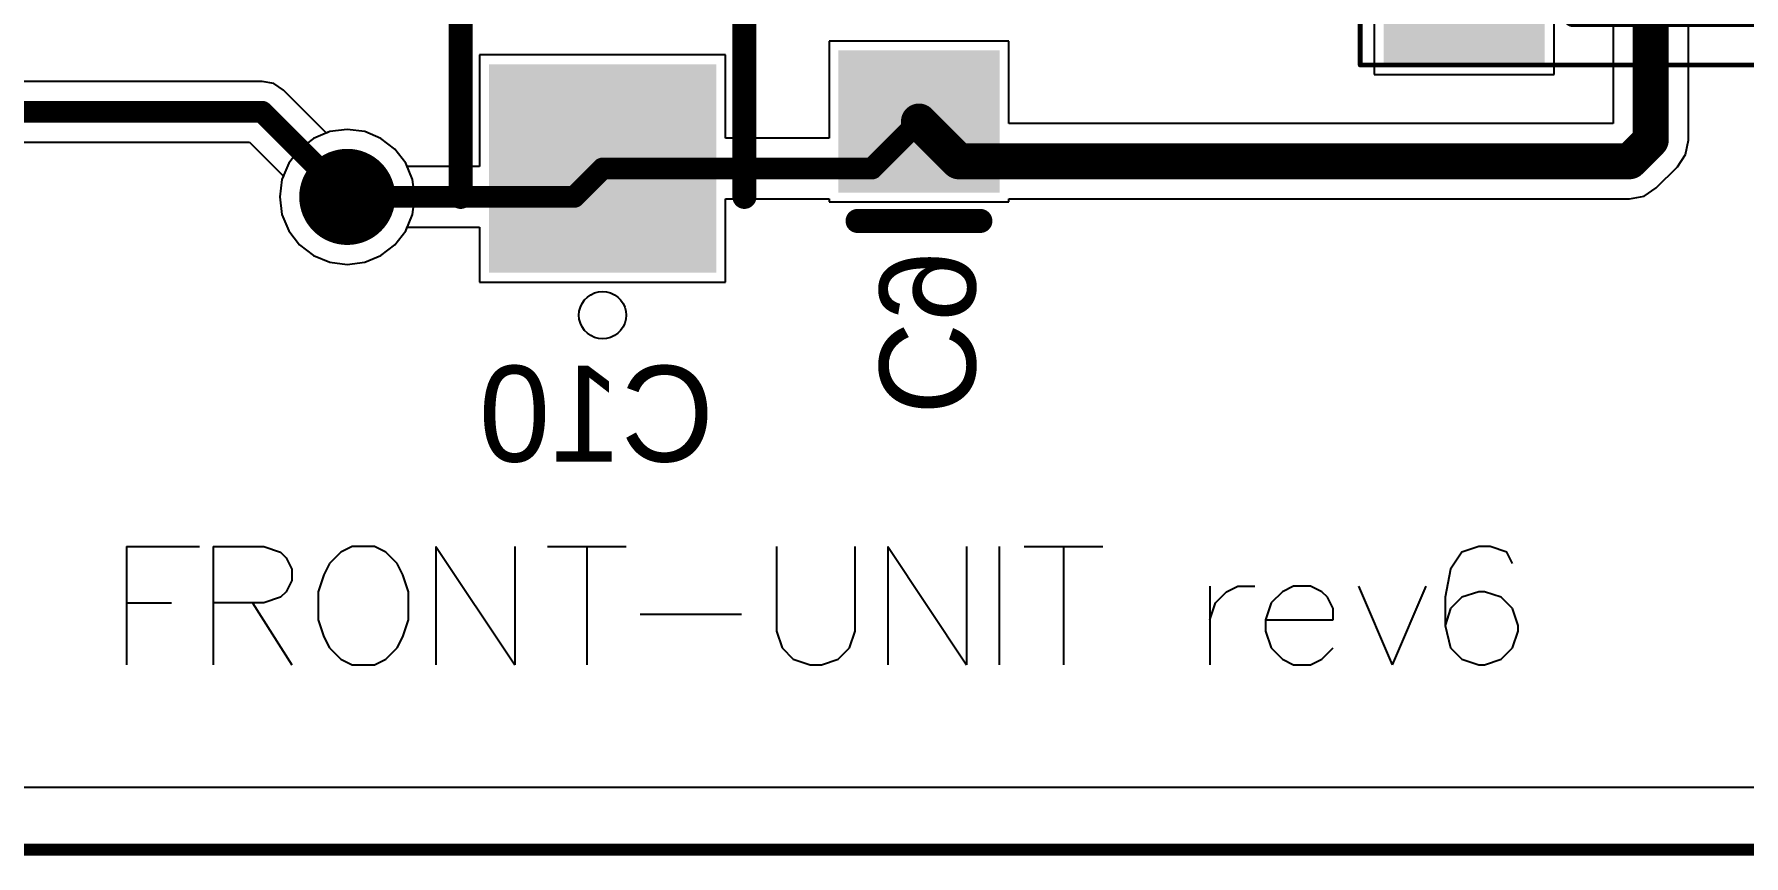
# Model space of a CAD drawing. Header units: millimetres. Extents: x -0.4 to 7.76, y -3.34 to 0.42.
# Drawn here: x 6.29 to 7.001, y -3.037 to -2.695 of the extents above; entities that cross this region are included whole.
import ezdxf

# ---------------------------------------------------------------- set-up
doc = ezdxf.new("R2010")
doc.units = ezdxf.units.MM
doc.header["$MEASUREMENT"] = 0
for name, color, linetype in [('BottomLayer', 5, 'Continuous'), ('BottomOverlay', 54, 'Continuous'), ('BottomPaste', 16, 'Continuous'), ('BottomSolder', 6, 'Continuous'), ('KeepOutLayer', 6, 'Continuous'), ('Mechanical13', 56, 'Continuous'), ('Mechanical15', 56, 'Continuous'), ('MultiLayer', 9, 'Continuous'), ('TopLayer', 1, 'Continuous'), ('TopOverlay', 2, 'Continuous'), ('ViaHoleLayer', 16, 'Continuous')]:
    doc.layers.add(name, color=color, linetype=linetype)

# ---------------------------------------------------------------- blocks, each defined once
blk = doc.blocks.new('HIRO_DM3D_SF_V_B_25')
at = {"layer": 'BottomLayer'}
for points in [[(-0.16437, 0.24705), (-0.19193, 0.24705), (-0.16437, 0.17815), (-0.19193, 0.17815)], [(-0.12106, 0.24705), (-0.14862, 0.24705), (-0.12106, 0.17815), (-0.14862, 0.17815)], [(-0.07776, 0.24705), (-0.10532, 0.24705), (-0.07776, 0.17815), (-0.10532, 0.17815)], [(-0.03445, 0.24705), (-0.06201, 0.24705), (-0.03445, 0.17815), (-0.06201, 0.17815)], [(-0.0187, 0.17815), (0.00886, 0.17815), (-0.0187, 0.24705), (0.00886, 0.24705)], [(0.02461, 0.17815), (0.05217, 0.17815), (0.02461, 0.24705), (0.05217, 0.24705)], [(0.06791, 0.17815), (0.09547, 0.17815), (0.06791, 0.24705), (0.09547, 0.24705)], [(0.11122, 0.17815), (0.13878, 0.17815), (0.11122, 0.24705), (0.13878, 0.24705)], [(-0.25098, 0.17815), (-0.1998, 0.17815), (-0.25098, 0.2372), (-0.1998, 0.2372)], [(0.19193, 0.17815), (0.25098, 0.17815), (0.19193, 0.2372), (0.25098, 0.2372)], [(-0.1939, -0.05807), (0.14075, -0.05807), (-0.1939, 0.02067), (0.14075, 0.02067)], [(-0.21949, -0.06201), (-0.25098, -0.06201), (-0.21949, -0.12106), (-0.25098, -0.12106)], [(0.21949, -0.14469), (0.25098, -0.14469), (0.21949, -0.08957), (0.25098, -0.08957)], [(-0.25098, -0.17028), (-0.1939, -0.17028), (-0.25098, -0.13091), (-0.1939, -0.13091)], [(-0.07776, -0.22343), (0.02067, -0.22343), (-0.07776, -0.14469), (0.02067, -0.14469)], [(0.1998, -0.24311), (0.23917, -0.24311), (0.1998, -0.18209), (0.23917, -0.18209)]]:
    blk.add_solid(points, dxfattribs=at)
at = {"layer": 'BottomOverlay'}
for points, const_width in [([(0.12992, 0.2687, 1), (0.12008, 0.2687, 1)], 0.00984), ([(0.11762, 0.2687, 1), (0.12254, 0.2687, 1)], 0.00492), ([(0.12746, 0.2687, 1), (0.13238, 0.2687, 1)], 0.00492), ([(0.15256, 0.22736, 1), (0.1565, 0.22736, 1)], 0.00394), ([(0.17421, 0.22736, 1), (0.17815, 0.22736, 1)], 0.00394), ([(-0.2372, 0.1624, 1), (-0.23327, 0.1624, 1)], 0.00394), ([(0.23327, 0.1624, 1), (0.2372, 0.1624, 1)], 0.00394), ([(-0.2372, -0.04626, 1), (-0.23327, -0.04626, 1)], 0.00394), ([(0.23327, -0.07382, 1), (0.2372, -0.07382, 1)], 0.00394), ([(0.23327, -0.16043, 1), (0.2372, -0.16043, 1)], 0.00394), ([(0.23327, -0.16634, 1), (0.2372, -0.16634, 1)], 0.00394), ([(-0.2372, -0.18602, 1), (-0.23327, -0.18602, 1)], 0.00394), ([(-0.2372, -0.22343, 1), (-0.23327, -0.22343, 1)], 0.00394), ([(-0.2372, -0.22343, 1), (-0.23327, -0.22343, 1)], 0.00394), ([(0.18209, -0.22343, 1), (0.18602, -0.22343, 1)], 0.00394)]:
    blk.add_lwpolyline(points, format="xyb", close=True, dxfattribs=dict(at, const_width=const_width))
at = {"layer": 'BottomOverlay', "const_width": 0.00787}
for points in [[(0.15453, 0.22736), (0.17618, 0.22736)], [(-0.23524, 0.1624), (-0.23524, -0.04626)], [(0.23524, 0.1624), (0.23524, -0.07382)], [(0.23524, -0.16043), (0.23524, -0.16634)], [(-0.23524, -0.18602), (-0.23524, -0.22343)], [(-0.23524, -0.22343), (0.18406, -0.22343)]]:
    blk.add_lwpolyline(points, dxfattribs=at)
at = {"layer": 'BottomPaste'}
for points in [[(-0.16437, 0.24705), (-0.19193, 0.24705), (-0.16437, 0.17815), (-0.19193, 0.17815)], [(-0.12106, 0.24705), (-0.14862, 0.24705), (-0.12106, 0.17815), (-0.14862, 0.17815)], [(-0.07776, 0.24705), (-0.10532, 0.24705), (-0.07776, 0.17815), (-0.10532, 0.17815)], [(-0.03445, 0.24705), (-0.06201, 0.24705), (-0.03445, 0.17815), (-0.06201, 0.17815)], [(-0.0187, 0.17815), (0.00886, 0.17815), (-0.0187, 0.24705), (0.00886, 0.24705)], [(0.02461, 0.17815), (0.05217, 0.17815), (0.02461, 0.24705), (0.05217, 0.24705)], [(0.06791, 0.17815), (0.09547, 0.17815), (0.06791, 0.24705), (0.09547, 0.24705)], [(0.11122, 0.17815), (0.13878, 0.17815), (0.11122, 0.24705), (0.13878, 0.24705)], [(-0.25098, 0.17815), (-0.1998, 0.17815), (-0.25098, 0.2372), (-0.1998, 0.2372)], [(0.19193, 0.17815), (0.25098, 0.17815), (0.19193, 0.2372), (0.25098, 0.2372)], [(-0.21949, -0.06201), (-0.25098, -0.06201), (-0.21949, -0.12106), (-0.25098, -0.12106)], [(0.21949, -0.14469), (0.25098, -0.14469), (0.21949, -0.08957), (0.25098, -0.08957)], [(-0.25098, -0.17028), (-0.1939, -0.17028), (-0.25098, -0.13091), (-0.1939, -0.13091)], [(0.1998, -0.24311), (0.23917, -0.24311), (0.1998, -0.18209), (0.23917, -0.18209)]]:
    blk.add_solid(points, dxfattribs=at)
at = {"layer": 'BottomSolder'}
for points in [[(-0.16037, 0.25105), (-0.19593, 0.25105), (-0.16037, 0.17415), (-0.19593, 0.17415)], [(-0.11706, 0.25105), (-0.15262, 0.25105), (-0.11706, 0.17415), (-0.15262, 0.17415)], [(-0.07376, 0.25105), (-0.10931, 0.25105), (-0.07376, 0.17415), (-0.10931, 0.17415)], [(-0.03045, 0.25105), (-0.06601, 0.25105), (-0.03045, 0.17415), (-0.06601, 0.17415)], [(-0.0227, 0.17415), (0.01286, 0.17415), (-0.0227, 0.25105), (0.01286, 0.25105)], [(0.02061, 0.17415), (0.05616, 0.17415), (0.02061, 0.25105), (0.05616, 0.25105)], [(0.06391, 0.17415), (0.09947, 0.17415), (0.06391, 0.25105), (0.09947, 0.25105)], [(0.10722, 0.17415), (0.14278, 0.17415), (0.10722, 0.25105), (0.14278, 0.25105)], [(-0.25498, 0.17415), (-0.1958, 0.17415), (-0.25498, 0.2412), (-0.1958, 0.2412)], [(0.18793, 0.17415), (0.25498, 0.17415), (0.18793, 0.2412), (0.25498, 0.2412)], [(-0.21549, -0.05801), (-0.25498, -0.05801), (-0.21549, -0.12506), (-0.25498, -0.12506)], [(0.21549, -0.14869), (0.25498, -0.14869), (0.21549, -0.08557), (0.25498, -0.08557)], [(-0.25498, -0.17428), (-0.1899, -0.17428), (-0.25498, -0.12691), (-0.1899, -0.12691)], [(0.1958, -0.24711), (0.24317, -0.24711), (0.1958, -0.17809), (0.24317, -0.17809)]]:
    blk.add_solid(points, dxfattribs=at)
at = {"layer": 'Mechanical13', "const_width": 0.00394}
for points in [[(-0.23524, 0.22736), (-0.23524, -0.22343)], [(-0.23524, 0.22736), (0.23524, 0.22736)], [(0.23524, 0.22736), (0.23524, -0.22343)], [(-0.23524, -0.22343), (0.23524, -0.22343)]]:
    blk.add_lwpolyline(points, dxfattribs=at)
at = {"layer": 'Mechanical13', "const_width": 0.00197}
for points in [[(-0.23622, 0.22736, 1), (-0.23425, 0.22736, 1)], [(-0.23622, 0.22736, 1), (-0.23425, 0.22736, 1)], [(0.23425, 0.22736, 1), (0.23622, 0.22736, 1)], [(0.23425, 0.22736, 1), (0.23622, 0.22736, 1)], [(-0.23622, -0.22343, 1), (-0.23425, -0.22343, 1)], [(-0.23622, -0.22343, 1), (-0.23425, -0.22343, 1)], [(0.23425, -0.22343, 1), (0.23622, -0.22343, 1)], [(0.23425, -0.22343, 1), (0.23622, -0.22343, 1)]]:
    blk.add_lwpolyline(points, format="xyb", close=True, dxfattribs=at)
at = {"layer": 'Mechanical15'}
for points, const_width in [([(-0.25492, 0.25098), (-0.25492, -0.24705)], 0.00197), ([(-0.25492, 0.25098), (0.25492, 0.25098)], 0.00197), ([(0.25492, 0.25098), (0.25492, -0.24705)], 0.00197), ([(0, 0.01969), (0, -0.01969)], 0.00394), ([(-0.01969, 0), (0.01969, 0)], 0.00394), ([(-0.25492, -0.24705), (0.25492, -0.24705)], 0.00197)]:
    blk.add_lwpolyline(points, dxfattribs=dict(at, const_width=const_width))
for points, const_width in [([(-0.25541, 0.25098, 1), (-0.25443, 0.25098, 1)], 0.000984), ([(-0.25541, 0.25098, 1), (-0.25443, 0.25098, 1)], 0.000984), ([(0.25443, 0.25098, 1), (0.25541, 0.25098, 1)], 0.000984), ([(0.25443, 0.25098, 1), (0.25541, 0.25098, 1)], 0.000984), ([(-0.00098, 0.01969, 1), (0.00098, 0.01969, 1)], 0.00197), ([(-0.02067, 0, 1), (-0.0187, 0, 1)], 0.00197), ([(0.0187, 0, 1), (0.02067, 0, 1)], 0.00197), ([(-0.00098, -0.01969, 1), (0.00098, -0.01969, 1)], 0.00197), ([(-0.25541, -0.24705, 1), (-0.25443, -0.24705, 1)], 0.000984), ([(-0.25541, -0.24705, 1), (-0.25443, -0.24705, 1)], 0.000984), ([(0.25443, -0.24705, 1), (0.25541, -0.24705, 1)], 0.000984), ([(0.25443, -0.24705, 1), (0.25541, -0.24705, 1)], 0.000984)]:
    blk.add_lwpolyline(points, format="xyb", close=True, dxfattribs=dict(at, const_width=const_width))
blk = doc.blocks.new('CAP_0805_B_35')
at = {"layer": 'BottomLayer'}
for points in [[(-0.05511, -0.02953), (-0.00392, -0.02953), (-0.05511, 0.02953), (-0.00392, 0.02953)], [(0.0197, -0.02953), (0.07088, -0.02953), (0.0197, 0.02953), (0.07088, 0.02953)]]:
    blk.add_solid(points, dxfattribs=at)
at = {"layer": 'BottomOverlay', "const_width": 0.01}
blk.add_lwpolyline([(-0.07088, 0.02557), (-0.07088, -0.02557)], dxfattribs=at)
at = {"layer": 'BottomOverlay', "const_width": 0.005}
for points in [[(-0.07338, 0.02557, 1), (-0.06838, 0.02557, 1)], [(-0.07338, -0.02557, 1), (-0.06838, -0.02557, 1)]]:
    blk.add_lwpolyline(points, format="xyb", close=True, dxfattribs=at)
at = {"layer": 'BottomPaste'}
for points in [[(-0.05511, -0.02953), (-0.00392, -0.02953), (-0.05511, 0.02953), (-0.00392, 0.02953)], [(0.0197, -0.02953), (0.07088, -0.02953), (0.0197, 0.02953), (0.07088, 0.02953)]]:
    blk.add_solid(points, dxfattribs=at)
at = {"layer": 'BottomSolder'}
for points in [[(-0.05911, -0.03353), (0.00007, -0.03353), (-0.05911, 0.03353), (0.00007, 0.03353)], [(0.0157, -0.03353), (0.07488, -0.03353), (0.0157, 0.03353), (0.07488, 0.03353)]]:
    blk.add_solid(points, dxfattribs=at)
blk = doc.blocks.new('EEEFC_____B_B_62')
at = {"layer": 'BottomLayer'}
for points in [[(-0.08268, -0.04331), (-0.00394, -0.04331), (-0.08268, 0.04331), (-0.00394, 0.04331)], [(0.03543, -0.04331), (0.11417, -0.04331), (0.03543, 0.04331), (0.11417, 0.04331)]]:
    blk.add_solid(points, dxfattribs=at)
at = {"layer": 'BottomOverlay'}
for p, q in [((-0.11187, 0.00632), (-0.11066, 0.00754)), ((-0.11066, 0.00754), (-0.10925, 0.00852)), ((-0.10925, 0.00852), (-0.1077, 0.00924)), ((-0.1077, 0.00924), (-0.10604, 0.00969)), ((-0.10604, 0.00969), (-0.10433, 0.00984)), ((-0.10433, 0.00984), (-0.10262, 0.00969)), ((-0.10262, 0.00969), (-0.10096, 0.00924)), ((-0.10096, 0.00924), (-0.09941, 0.00852)), ((-0.09941, 0.00852), (-0.098, 0.00754)), ((-0.098, 0.00754), (-0.09679, 0.00632)), ((-0.11417, 0), (-0.11402, 0.00171)), ((-0.11402, -0.00171), (-0.11417, 0)), ((-0.11402, 0.00171), (-0.11358, 0.00337)), ((-0.11358, 0.00337), (-0.11285, 0.00492)), ((-0.11285, 0.00492), (-0.11187, 0.00632)), ((-0.09679, 0.00632), (-0.09581, 0.00492)), ((-0.09581, 0.00492), (-0.09508, 0.00337)), ((-0.09508, 0.00337), (-0.09464, 0.00171)), ((-0.09464, 0.00171), (-0.09449, 0)), ((-0.09449, 0), (-0.09464, -0.00171)), ((-0.09449, 0), (-0.09449, 0)), ((-0.11358, -0.00337), (-0.11402, -0.00171)), ((-0.11285, -0.00492), (-0.11358, -0.00337)), ((-0.11187, -0.00632), (-0.11285, -0.00492)), ((-0.11066, -0.00754), (-0.11187, -0.00632)), ((-0.09679, -0.00632), (-0.098, -0.00754)), ((-0.09581, -0.00492), (-0.09679, -0.00632)), ((-0.09508, -0.00337), (-0.09581, -0.00492)), ((-0.09464, -0.00171), (-0.09508, -0.00337)), ((-0.10925, -0.00852), (-0.11066, -0.00754)), ((-0.1077, -0.00924), (-0.10925, -0.00852)), ((-0.10604, -0.00969), (-0.1077, -0.00924)), ((-0.10433, -0.00984), (-0.10604, -0.00969)), ((-0.10262, -0.00969), (-0.10433, -0.00984)), ((-0.10096, -0.00924), (-0.10262, -0.00969)), ((-0.09941, -0.00852), (-0.10096, -0.00924)), ((-0.098, -0.00754), (-0.09941, -0.00852))]:
    blk.add_line(p, q, dxfattribs=at)
at = {"layer": 'BottomOverlay', "const_width": 0.01}
for points in [[(-0.05512, 0.05906), (0.08661, 0.05906)], [(-0.05512, -0.05906), (0.08661, -0.05906)]]:
    blk.add_lwpolyline(points, dxfattribs=at)
at = {"layer": 'BottomOverlay', "const_width": 0.005}
for points in [[(-0.05762, 0.05906, 1), (-0.05262, 0.05906, 1)], [(0.08411, 0.05906, 1), (0.08911, 0.05906, 1)], [(-0.05762, -0.05906, 1), (-0.05262, -0.05906, 1)], [(0.08411, -0.05906, 1), (0.08911, -0.05906, 1)]]:
    blk.add_lwpolyline(points, format="xyb", close=True, dxfattribs=at)
at = {"layer": 'BottomPaste'}
for points in [[(-0.08268, -0.04331), (-0.00394, -0.04331), (-0.08268, 0.04331), (-0.00394, 0.04331)], [(0.03543, -0.04331), (0.11417, -0.04331), (0.03543, 0.04331), (0.11417, 0.04331)]]:
    blk.add_solid(points, dxfattribs=at)
at = {"layer": 'BottomSolder'}
for points in [[(-0.08668, -0.04731), (0.00006, -0.04731), (-0.08668, 0.04731), (0.00006, 0.04731)], [(0.03143, -0.04731), (0.11817, -0.04731), (0.03143, 0.04731), (0.11817, 0.04731)]]:
    blk.add_solid(points, dxfattribs=at)

msp = doc.modelspace()

# ---------------------------------------------------------------- linework, layer by layer
at = {"layer": 'BottomLayer'}
for p, q in [((6.97841, -2.73889), (6.97841, -2.46646)), ((6.94706, -2.47327), (6.94706, -2.732)), ((6.84765, -2.65248), (6.84765, -2.71154)), ((6.92246, -2.71154), (6.92246, -2.65248)), ((6.57754, -2.70346), (6.47517, -2.70346)), ((6.47517, -2.70346), (6.47517, -2.74988)), ((6.57754, -2.73806), (6.57754, -2.70346)), ((6.69549, -2.6977), (6.62069, -2.6977)), ((6.62069, -2.6977), (6.62069, -2.73806)), ((6.69549, -2.732), (6.69549, -2.6977)), ((6.84765, -2.71154), (6.92246, -2.71154)), ((6.94706, -2.732), (6.69549, -2.732)), ((6.406, -2.73817), (6.40018, -2.74264)), ((6.41278, -2.73536), (6.406, -2.73817)), ((6.42006, -2.73441), (6.41278, -2.73536)), ((6.42733, -2.73536), (6.42006, -2.73441)), ((6.43411, -2.73817), (6.42733, -2.73536)), ((6.43994, -2.74264), (6.43411, -2.73817)), ((6.62069, -2.73806), (6.57754, -2.73806)), ((6.97721, -2.74489), (6.97841, -2.73889)), ((6.40018, -2.74264), (6.39571, -2.74846)), ((6.4444, -2.74846), (6.43994, -2.74264)), ((6.97382, -2.74997), (6.97721, -2.74489)), ((6.39571, -2.74846), (6.3929, -2.75524)), ((6.44499, -2.74988), (6.4444, -2.74846)), ((6.47517, -2.74988), (6.44499, -2.74988)), ((6.96503, -2.75876), (6.97382, -2.74997)), ((6.3929, -2.75524), (6.39194, -2.76252)), ((6.95994, -2.76216), (6.96503, -2.75876)), ((6.39194, -2.76252), (6.3929, -2.7698)), ((6.57754, -2.79795), (6.57754, -2.76335)), ((6.57754, -2.76335), (6.62069, -2.76335)), ((6.62069, -2.76335), (6.62069, -2.76463)), ((6.62069, -2.76463), (6.69549, -2.76463)), ((6.69549, -2.76463), (6.69549, -2.76335)), ((6.69549, -2.76335), (6.95395, -2.76335)), ((6.95395, -2.76335), (6.95994, -2.76216)), ((6.3929, -2.7698), (6.39571, -2.77658)), ((6.4444, -2.77658), (6.44499, -2.77516)), ((6.44499, -2.77516), (6.47517, -2.77516)), ((6.47517, -2.77516), (6.47517, -2.79795)), ((6.39571, -2.77658), (6.40018, -2.7824)), ((6.40018, -2.7824), (6.406, -2.78687)), ((6.43411, -2.78687), (6.43994, -2.7824)), ((6.43994, -2.7824), (6.4444, -2.77658)), ((6.406, -2.78687), (6.41278, -2.78968)), ((6.41278, -2.78968), (6.42006, -2.79063)), ((6.42006, -2.79063), (6.42733, -2.78968)), ((6.42733, -2.78968), (6.43411, -2.78687)), ((6.47517, -2.79795), (6.57754, -2.79795)), ((7.33895, -3.00819), (0.02872, -3.00819))]:
    msp.add_line(p, q, dxfattribs=at)
for points, const_width in [([(6.96273, -2.73889), (6.96273, -2.46646)], 0.015), ([(6.65809, -2.73117), (6.6746, -2.74768)], 0.015), ([(6.63855, -2.75071), (6.65809, -2.73117)], 0.00906), ([(6.95395, -2.74768), (6.96273, -2.73889)], 0.015), ([(6.6746, -2.74768), (6.95395, -2.74768)], 0.015), ([(6.51454, -2.76252), (6.52636, -2.75071)], 0.00906), ([(6.52636, -2.75071), (6.63855, -2.75071)], 0.00906), ([(6.42006, -2.76252), (6.51454, -2.76252)], 0.00906)]:
    msp.add_lwpolyline(points, dxfattribs=dict(at, const_width=const_width))
for points, const_width in [([(6.65434, -2.73117, 1), (6.66184, -2.73117, 1)], 0.0075), ([(6.65583, -2.73117, 1), (6.66035, -2.73117, 1)], 0.00453), ([(6.95898, -2.73889, 1), (6.96648, -2.73889, 1)], 0.0075), ([(6.95898, -2.73889, 1), (6.96648, -2.73889, 1)], 0.0075), ([(6.67085, -2.74768, 1), (6.67835, -2.74768, 1)], 0.0075), ([(6.67085, -2.74768, 1), (6.67835, -2.74768, 1)], 0.0075), ([(6.9502, -2.74768, 1), (6.9577, -2.74768, 1)], 0.0075), ([(6.9502, -2.74768, 1), (6.9577, -2.74768, 1)], 0.0075), ([(6.41006, -2.76252, 1), (6.43006, -2.76252, 1)], 0.02), ([(6.52409, -2.75071, 1), (6.52862, -2.75071, 1)], 0.00453), ([(6.52409, -2.75071, 1), (6.52862, -2.75071, 1)], 0.00453), ([(6.63628, -2.75071, 1), (6.64081, -2.75071, 1)], 0.00453), ([(6.63628, -2.75071, 1), (6.64081, -2.75071, 1)], 0.00453), ([(6.41779, -2.76252, 1), (6.42232, -2.76252, 1)], 0.00453), ([(6.51228, -2.76252, 1), (6.51681, -2.76252, 1)], 0.00453), ([(6.51228, -2.76252, 1), (6.51681, -2.76252, 1)], 0.00453)]:
    msp.add_lwpolyline(points, format="xyb", close=True, dxfattribs=dict(at, const_width=const_width))
at = {"layer": 'KeepOutLayer'}
for const_width in [0.005, 0.000394]:
    msp.add_lwpolyline([(0.00273, -3.03417), (7.36494, -3.03417)], dxfattribs=dict(at, const_width=const_width))
at = {"layer": 'MultiLayer', "const_width": 0.02}
msp.add_lwpolyline([(6.41006, -2.76252, 1), (6.43006, -2.76252, 1)], format="xyb", close=True, dxfattribs=at)
at = {"layer": 'TopLayer'}
for p, q in [((6.38462, -2.71444), (4.72124, -2.71444)), ((6.38946, -2.7154), (6.38462, -2.71444)), ((6.39356, -2.71815), (6.38946, -2.7154)), ((6.41137, -2.73595), (6.39356, -2.71815)), ((4.72124, -2.73973), (6.37938, -2.73973)), ((6.37938, -2.73973), (6.39348, -2.75383)), ((6.41278, -2.73536), (6.41137, -2.73595)), ((6.42006, -2.73441), (6.41278, -2.73536)), ((6.42733, -2.73536), (6.42006, -2.73441)), ((6.43411, -2.73817), (6.42733, -2.73536)), ((6.43994, -2.74264), (6.43411, -2.73817)), ((6.4444, -2.74846), (6.43994, -2.74264)), ((6.39348, -2.75383), (6.3929, -2.75524)), ((6.44721, -2.75524), (6.4444, -2.74846)), ((6.3929, -2.75524), (6.39194, -2.76252)), ((6.44817, -2.76252), (6.44721, -2.75524)), ((6.39194, -2.76252), (6.3929, -2.7698)), ((6.44721, -2.7698), (6.44817, -2.76252)), ((6.3929, -2.7698), (6.39571, -2.77658)), ((6.4444, -2.77658), (6.44721, -2.7698)), ((6.39571, -2.77658), (6.40018, -2.7824)), ((6.40018, -2.7824), (6.406, -2.78687)), ((6.43411, -2.78687), (6.43994, -2.7824)), ((6.43994, -2.7824), (6.4444, -2.77658)), ((6.406, -2.78687), (6.41278, -2.78968)), ((6.41278, -2.78968), (6.42006, -2.79063)), ((6.42006, -2.79063), (6.42733, -2.78968)), ((6.42733, -2.78968), (6.43411, -2.78687)), ((7.2337, -3.00819), (0.02872, -3.00819))]:
    msp.add_line(p, q, dxfattribs=at)
at = {"layer": 'TopLayer', "const_width": 0.00906}
for points in [[(4.68384, -2.72709), (6.38462, -2.72709)], [(6.38462, -2.72709), (6.42006, -2.76252)]]:
    msp.add_lwpolyline(points, dxfattribs=at)
at = {"layer": 'TopLayer'}
for points, const_width in [([(6.38236, -2.72709, 1), (6.38689, -2.72709, 1)], 0.00453), ([(6.38236, -2.72709, 1), (6.38689, -2.72709, 1)], 0.00453), ([(6.41006, -2.76252, 1), (6.43006, -2.76252, 1)], 0.02), ([(6.41779, -2.76252, 1), (6.42232, -2.76252, 1)], 0.00453)]:
    msp.add_lwpolyline(points, format="xyb", close=True, dxfattribs=dict(at, const_width=const_width))
at = {"layer": 'TopOverlay'}
for p, q in [((6.32813, -2.90804), (6.32813, -2.95724)), ((6.32813, -2.90804), (6.35859, -2.90804)), ((6.36421, -2.90804), (6.36421, -2.95724)), ((6.36421, -2.90804), (6.3853, -2.90804)), ((6.3853, -2.90804), (6.39233, -2.91038)), ((6.39233, -2.91038), (6.39467, -2.91273)), ((6.4174, -2.91038), (6.41271, -2.91507)), ((6.42208, -2.90804), (6.4174, -2.91038)), ((6.43145, -2.90804), (6.42208, -2.90804)), ((6.43614, -2.91038), (6.43145, -2.90804)), ((6.44083, -2.91507), (6.43614, -2.91038)), ((6.45699, -2.90804), (6.45699, -2.95724)), ((6.45699, -2.90804), (6.48979, -2.95724)), ((6.48979, -2.90804), (6.48979, -2.95724)), ((6.50338, -2.90804), (6.53618, -2.90804)), ((6.51978, -2.90804), (6.51978, -2.95724)), ((6.59874, -2.90804), (6.59874, -2.94318)), ((6.63154, -2.94318), (6.63154, -2.90804)), ((6.64513, -2.90804), (6.64513, -2.95724)), ((6.64513, -2.90804), (6.67793, -2.95724)), ((6.67793, -2.90804), (6.67793, -2.95724)), ((6.69152, -2.90804), (6.69152, -2.95724)), ((6.70183, -2.90804), (6.73463, -2.90804)), ((6.71823, -2.90804), (6.71823, -2.95724)), ((6.88411, -2.91038), (6.87943, -2.91741)), ((6.89114, -2.90804), (6.88411, -2.91038)), ((6.89583, -2.90804), (6.89114, -2.90804)), ((6.90286, -2.91038), (6.89583, -2.90804)), ((6.9052, -2.91507), (6.90286, -2.91038)), ((6.39467, -2.91273), (6.39701, -2.91741)), ((6.39701, -2.91741), (6.39701, -2.9221)), ((6.41271, -2.91507), (6.41037, -2.91975)), ((6.44317, -2.91975), (6.44083, -2.91507)), ((6.87943, -2.91741), (6.87708, -2.92913)), ((6.39701, -2.9221), (6.39467, -2.92678)), ((6.41037, -2.91975), (6.40802, -2.92678)), ((6.44551, -2.92678), (6.44317, -2.91975)), ((6.77915, -2.92444), (6.77915, -2.95724)), ((6.78618, -2.92678), (6.79086, -2.92444)), ((6.79086, -2.92444), (6.79789, -2.92444)), ((6.81406, -2.92444), (6.80937, -2.92678)), ((6.82109, -2.92444), (6.81406, -2.92444)), ((6.82577, -2.92678), (6.82109, -2.92444)), ((6.841, -2.92444), (6.85506, -2.95724)), ((6.86912, -2.92444), (6.85506, -2.95724)), ((6.32813, -2.93147), (6.34687, -2.93147)), ((6.3853, -2.93147), (6.36421, -2.93147)), ((6.38061, -2.93147), (6.39701, -2.95724)), ((6.39233, -2.92913), (6.3853, -2.93147)), ((6.39467, -2.92678), (6.39233, -2.92913)), ((6.40802, -2.92678), (6.40802, -2.9385)), ((6.44551, -2.9385), (6.44551, -2.92678)), ((6.77915, -2.9385), (6.78149, -2.93147)), ((6.78149, -2.93147), (6.78618, -2.92678)), ((6.80469, -2.93147), (6.80234, -2.9385)), ((6.80937, -2.92678), (6.80469, -2.93147)), ((6.82812, -2.92913), (6.82577, -2.92678)), ((6.83046, -2.93381), (6.82812, -2.92913)), ((6.87708, -2.92913), (6.87708, -2.94084)), ((6.88411, -2.92913), (6.87943, -2.93381)), ((6.89114, -2.92678), (6.88411, -2.92913)), ((6.89349, -2.92678), (6.89114, -2.92678)), ((6.90051, -2.92913), (6.89349, -2.92678)), ((6.9052, -2.93381), (6.90051, -2.92913)), ((6.40802, -2.9385), (6.41037, -2.94553)), ((6.44317, -2.94553), (6.44551, -2.9385)), ((6.54204, -2.93616), (6.58422, -2.93616)), ((6.80234, -2.9385), (6.83046, -2.9385)), ((6.80234, -2.9385), (6.80234, -2.94318)), ((6.83046, -2.9385), (6.83046, -2.93381)), ((6.87943, -2.93381), (6.87708, -2.94084)), ((6.90754, -2.94084), (6.9052, -2.93381)), ((6.41037, -2.94553), (6.41271, -2.95021)), ((6.44083, -2.95021), (6.44317, -2.94553)), ((6.59874, -2.94318), (6.60108, -2.95021)), ((6.6292, -2.95021), (6.63154, -2.94318)), ((6.80234, -2.94318), (6.80469, -2.95021)), ((6.87708, -2.94084), (6.87943, -2.95021)), ((6.9052, -2.95021), (6.90754, -2.94318)), ((6.90754, -2.94318), (6.90754, -2.94084)), ((6.41271, -2.95021), (6.4174, -2.9549)), ((6.43614, -2.9549), (6.44083, -2.95021)), ((6.60108, -2.95021), (6.60577, -2.9549)), ((6.62451, -2.9549), (6.6292, -2.95021)), ((6.80469, -2.95021), (6.80937, -2.9549)), ((6.82577, -2.9549), (6.83046, -2.95021)), ((6.87943, -2.95021), (6.88411, -2.9549)), ((6.90051, -2.9549), (6.9052, -2.95021)), ((6.4174, -2.9549), (6.42208, -2.95724)), ((6.42208, -2.95724), (6.43145, -2.95724)), ((6.43145, -2.95724), (6.43614, -2.9549)), ((6.60577, -2.9549), (6.6128, -2.95724)), ((6.6128, -2.95724), (6.61748, -2.95724)), ((6.61748, -2.95724), (6.62451, -2.9549)), ((6.80937, -2.9549), (6.81406, -2.95724)), ((6.81406, -2.95724), (6.82109, -2.95724)), ((6.82109, -2.95724), (6.82577, -2.9549)), ((6.88411, -2.9549), (6.89114, -2.95724)), ((6.89114, -2.95724), (6.89349, -2.95724)), ((6.89349, -2.95724), (6.90051, -2.9549))]:
    msp.add_line(p, q, dxfattribs=at)
at = {"layer": 'ViaHoleLayer', "const_width": 0.00957}
msp.add_lwpolyline([(6.41527, -2.76252, 1), (6.42484, -2.76252, 1)], format="xyb", close=True, dxfattribs=at)

# ---------------------------------------------------------------- block references
at = {"rotation": 90}
for name, p in [('HIRO_DM3D_SF_V_B_25', (7.09273, -2.45268)), ('EEEFC_____B_B_62', (6.52635, -2.7074)), ('CAP_0805_B_35', (6.65809, -2.70165))]:
    msp.add_blockref(name, p, dxfattribs=at)

# ---------------------------------------------------------------- texts
at = {"layer": 'BottomOverlay', "text_generation_flag": 2}
msp.add_text('C9', height=0.039894, rotation=270, dxfattribs=at).set_placement((6.64167, -2.85325))
msp.add_text('C10', height=0.039894, dxfattribs=at).set_placement((6.57273, -2.87268))

doc.saveas('drawing.dxf')
